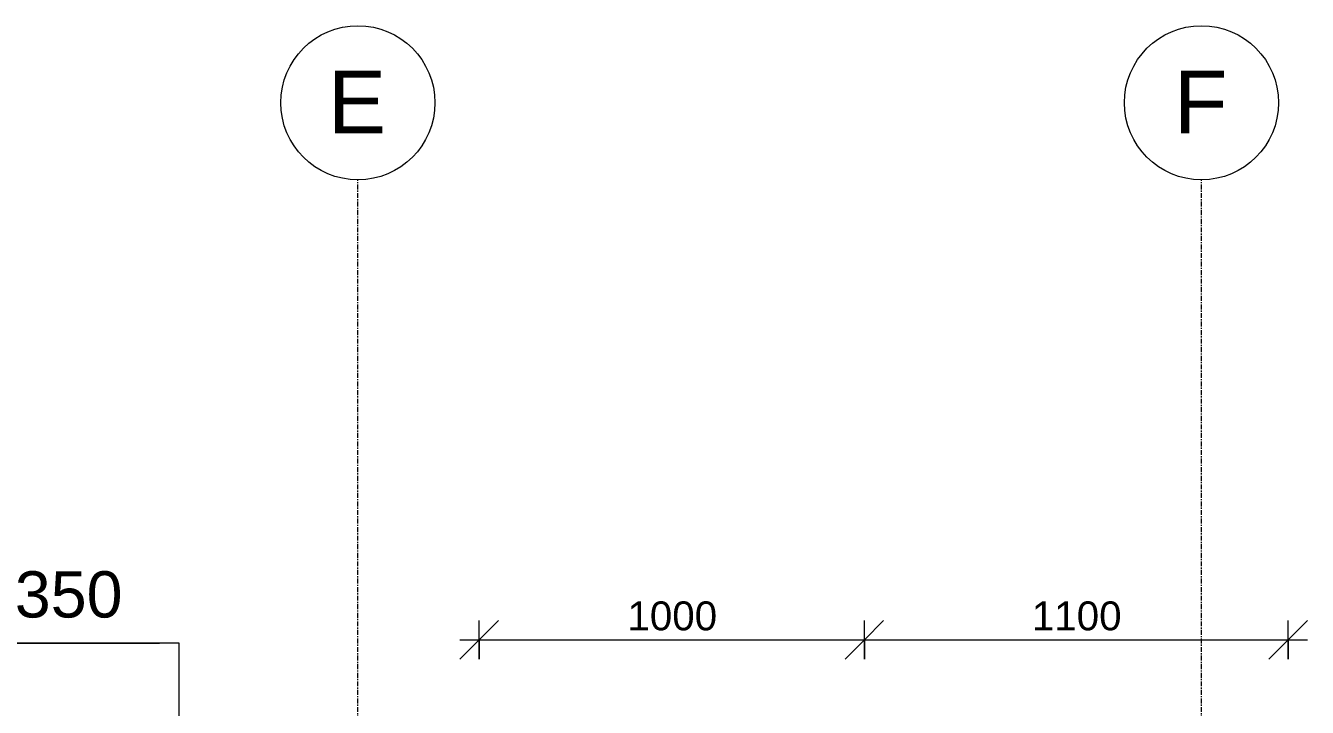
# Model space of a CAD drawing. Header units: millimetres. Extents: x -25665 to 25841, y -6376 to 15610.
# Drawn here: x 19182 to 22510, y 9561 to 11329 of the extents above; entities that cross this region are included whole.
import ezdxf

# ---------------------------------------------------------------- set-up
doc = ezdxf.new("R2010")
doc.units = ezdxf.units.MM
doc.linetypes.add('Grid Line', pattern=[22.225, 12.7, -3.175, 3.175, -3.175])
for name, color, linetype, lineweight in [('A-ANNO-DIMS', 211, 'Continuous', 9), ('A-ANNO-DIMS-50', 211, 'Continuous', 9), ('G-ANNO-DIMS', 111, 'Continuous', 9), ('S-GRID', 1, 'Continuous', 9), ('S-GRID-IDEN', 1, 'Continuous', 9)]:
    doc.layers.add(name, color=color, linetype=linetype, lineweight=lineweight)
doc.styles.add('Arial_10', font='arial.ttf', dxfattribs={"height": 75})
doc.styles.add('Arial_11', font='arial.ttf', dxfattribs={"height": 120})
doc.styles.add('Arial_9', font='arial.ttf', dxfattribs={"height": 162.5})
doc.dimstyles.new('100_2', dxfattribs={"dimscale": 304.8, "dimtxt": 76.519455, "dimasz": 0.328084, "dimexe": 0.164042, "dimexo": 0.0625, "dimgap": 0.008202, "dimtad": 1, "dimdec": 0, "dimzin": 0, "dimdsep": 46, "dimtxsty": 'Arial_10', "dimblk1": 'OBLIQUE', "dimblk2": 'OBLIQUE', "dimsah": 1, "dimcen": 0.09, "dimdle": 0.164042, "dimazin": 0, "dimtfac": 1, "dimtdec": 4, "dimtix": 1, "dimtmove": 0, "dimatfit": 3, "dimfxl": 0.164042, "dimfxlon": 1, "dimtvp": 1, "dimtolj": 1, "dimtzin": 0, "dimarcsym": 2})

# ---------------------------------------------------------------- blocks, each defined once
blk = doc.blocks.new('Grid - 100-grid-312781-Section 6')
at = {"layer": 'S-GRID-IDEN'}
blk.add_circle((4722.2, 11129.3), 200, dxfattribs=at)
blk = doc.blocks.new('DIMBLOCK60-Section 6')
at = {"layer": 'A-ANNO-DIMS-50', "transparency": 16777216}
for p, q in [((20359.8, 9735.6), (20409.8, 9785.6)), ((20359.8, 9685.6), (20359.8, 9785.6)), ((21359.8, 9735.6), (21409.8, 9785.6)), ((21359.8, 9685.6), (21359.8, 9785.6)), ((20309.8, 9735.6), (21359.8, 9735.6)), ((20359.8, 9735.6), (20309.8, 9685.6)), ((20359.8, 9735.6), (20359.8, 9685.6)), ((21359.8, 9735.6), (21309.8, 9685.6)), ((21359.8, 9735.6), (21359.8, 9685.6))]:
    blk.add_line(p, q, dxfattribs=at)
at = {"layer": 'A-ANNO-DIMS-50', "color": 0, "transparency": 16777216, "insert": (20744.5, 9835.5), "char_height": 75, "width": 276.883, "attachment_point": 1, "line_spacing_factor": 0.941778, "style": 'Arial_10'}
blk.add_mtext('1000', dxfattribs=at)
blk = doc.blocks.new('_Oblique')
at = {"color": 0, "linetype": 'ByBlock', "lineweight": -2}
blk.add_line((-0.5, -0.5), (0.5, 0.5), dxfattribs=at)
blk = doc.blocks.new('DIMBLOCK61-Section 6')
at = {"layer": 'A-ANNO-DIMS-50', "transparency": 16777216}
for p, q in [((21359.8, 9735.6), (21409.8, 9785.6)), ((21359.8, 9685.6), (21359.8, 9785.6)), ((22459.8, 9735.6), (22509.8, 9785.6)), ((22459.8, 9685.6), (22459.8, 9785.6)), ((21359.8, 9735.6), (21309.8, 9685.6)), ((21359.8, 9735.6), (22509.8, 9735.6)), ((21359.8, 9735.6), (21359.8, 9685.6)), ((22459.8, 9735.6), (22409.8, 9685.6)), ((22459.8, 9735.6), (22459.8, 9685.6))]:
    blk.add_line(p, q, dxfattribs=at)
at = {"layer": 'A-ANNO-DIMS-50', "color": 0, "transparency": 16777216, "insert": (21794.5, 9835.5), "char_height": 75, "width": 276.883, "attachment_point": 1, "line_spacing_factor": 0.941778, "style": 'Arial_10'}
blk.add_mtext('1100', dxfattribs=at)
blk = doc.blocks.new('Spot Elevations - Standard-23738-Section 6')
at = {"layer": 'G-ANNO-DIMS'}
h = blk.add_hatch(color=256, dxfattribs=at)
edge = h.paths.add_edge_path()
edge.add_line((3506.9, 9727.3), (3406.9, 9727.3))
edge.add_arc((3506.9, 9727.3), 100, 90, 180, ccw=False)
edge.add_line((3506.9, 9827.3), (3506.9, 9727.3))
h = blk.add_hatch(color=256, dxfattribs=at)
edge = h.paths.add_edge_path()
edge.add_line((3506.9, 9727.3), (3606.9, 9727.3))
edge.add_arc((3506.9, 9727.3), 100, 270, 360, ccw=False)
edge.add_line((3506.9, 9627.3), (3506.9, 9727.3))
for p, q in [((3506.9, 9577.3), (3506.9, 9877.3)), ((3356.9, 9727.3), (4206.9, 9727.3))]:
    blk.add_line(p, q, dxfattribs=at)
blk.add_circle((3506.9, 9727.3), 100, dxfattribs=at)

msp = doc.modelspace()

# ---------------------------------------------------------------- linework, layer by layer
at = {"layer": 'G-ANNO-DIMS'}
for p, q in [((19581, 9727.3), (18929.6, 9727.3)), ((19581, 9350), (19581, 9727.3))]:
    msp.add_line(p, q, dxfattribs=at)
at = {"layer": 'S-GRID', "linetype": 'Grid Line'}
for p, q in [((20044.8, 6348.3), (20044.8, 10929.3)), ((22234.8, 6348.3), (22234.8, 10929.3))]:
    msp.add_line(p, q, dxfattribs=at)

# ---------------------------------------------------------------- block references
at = {"layer": 'G-ANNO-DIMS'}
msp.add_blockref('Spot Elevations - Standard-23738-Section 6', (15322.7, 0), dxfattribs=at)
at = {"layer": 'S-GRID-IDEN'}
for p in [(15322.7, 0), (17512.7, 0)]:
    msp.add_blockref('Grid - 100-grid-312781-Section 6', p, dxfattribs=at)

# ---------------------------------------------------------------- texts
at = {"layer": 'G-ANNO-DIMS', "insert": (19061, 9913.7), "char_height": 120, "width": 446.622, "attachment_point": 1, "line_spacing_factor": 0.941778, "style": 'Arial_11'}
msp.add_mtext('9350', dxfattribs=at)

# ---------------------------------------------------------------- dimensions: what is measured, and where the dimension line sits
at = {"layer": 'A-ANNO-DIMS'}
for base, p1, p2, override, picture, middle in [((21359.8, 9735.6), (20359.8, 9685.6), (21359.8, 9685.6), {"dimpost": '<>', "dimfxl": 1000}, 'DIMBLOCK60-Section 6', (20859.8, 9776.4)), ((22459.8, 9735.6), (21359.8, 9685.6), (22459.8, 9685.6), {"dimpost": '<>', "dimfxl": 1100}, 'DIMBLOCK61-Section 6', (21909.8, 9776.4))]:
    dim = msp.add_linear_dim(base=base, p1=p1, p2=p2, dimstyle='100_2', override=override, dxfattribs=at)
    dim.commit()
    dim.dimension.update_dxf_attribs({"geometry": picture, "text_midpoint": middle})

# ---------------------------------------------------------------- next in the draw order: texts
at = {"layer": 'S-GRID-IDEN', "char_height": 162.5, "attachment_point": 1, "style": 'Arial_9', "bg_fill": 3, "box_fill_scale": 1.25, "bg_fill_color": 256, "bg_fill_true_color": 13158600, "bg_fill_transparency": 0}
for s, insert, width in [('E', (19967, 11212.8), 184.388), ('F', (22163.5, 11212.8), 168.354)]:
    msp.add_mtext(s, dxfattribs=dict(at, insert=insert, width=width))

doc.saveas('drawing.dxf')
